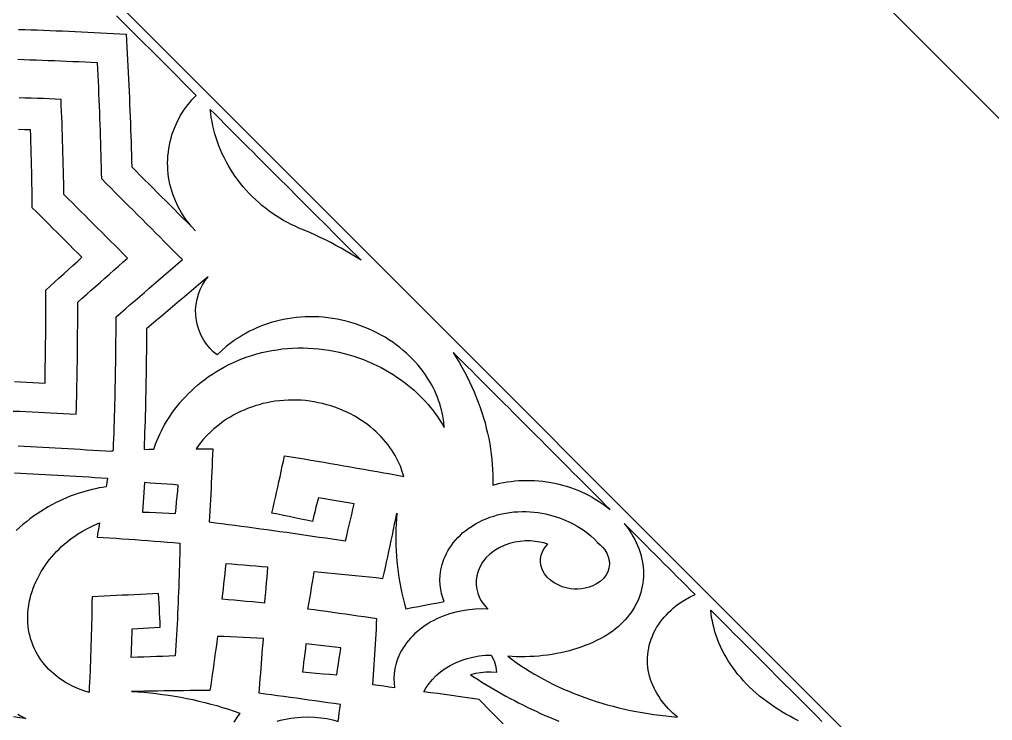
# Model space of a CAD drawing. Extents: x -535 to 1345, y -535 to 535.
# Drawn here: x 299.7 to 452.4, y 208.8 to 318.8 of the extents above; entities that cross this region are included whole.
import ezdxf

# ---------------------------------------------------------------- set-up
doc = ezdxf.new("R2010")
doc.units = 0
doc.layers.add('LAYER_1', color=18, linetype='CONTINUOUS')
doc.layers.add('LAYER_10', color=174, linetype='CONTINUOUS')

msp = doc.modelspace()

# ---------------------------------------------------------------- linework, layer by layer
at = {"layer": 'LAYER_1'}
for points in [[(-535, 0), (-535, -221.6), (-221.6, -535), (0, -535), (221.6, -535), (535, -221.6), (535, 0), (535, 221.6), (221.6, 535), (0, 535), (-221.6, 535), (-535, 221.6)], [(329.64, 304.63), (330.38, 303.89), (331.12, 303.15), (331.86, 302.41), (332.6, 301.68), (333.34, 300.94), (334.08, 300.2), (334.82, 299.46), (335.55, 298.72), (336.29, 297.98), (337.03, 297.24), (337.77, 296.5), (338.51, 295.77), (339.25, 295.03), (339.99, 294.29), (340.73, 293.55), (341.47, 292.81), (342.2, 292.07), (342.94, 291.33), (343.68, 290.59), (344.42, 289.85), (345.16, 289.12), (345.9, 288.38), (346.64, 287.64), (347.38, 286.9), (348.11, 286.16), (348.85, 285.42), (349.59, 284.68), (350.33, 283.94), (351.07, 283.2), (351.81, 282.47), (352.55, 281.73), (353.29, 280.99), (352.51, 281.48), (351.74, 281.97), (350.95, 282.43), (350.16, 282.9), (349.35, 283.33), (348.54, 283.77), (347.72, 284.18), (346.9, 284.59), (346.06, 284.96), (345.23, 285.34), (344.38, 285.69), (343.53, 286.04), (342.93, 286.32), (342.32, 286.61), (341.73, 286.93), (341.13, 287.25), (340.55, 287.6), (339.97, 287.96), (339.4, 288.35), (338.84, 288.74), (338.29, 289.16), (337.75, 289.59), (337.23, 290.04), (336.71, 290.5), (336.21, 290.99), (335.72, 291.47), (335.26, 291.99), (334.79, 292.51), (334.37, 293.05), (333.94, 293.59), (333.54, 294.15), (333.15, 294.72), (332.79, 295.3), (332.43, 295.89), (332.11, 296.49), (331.79, 297.09), (331.51, 297.71), (331.23, 298.32), (331, 298.95), (330.76, 299.57), (330.56, 300.2), (330.36, 300.84), (330.2, 301.47), (330.04, 302.1), (329.92, 302.74), (329.8, 303.37), (329.72, 304)], [(329.28, 278.42), (328.54, 277.79), (327.8, 277.16), (327.06, 276.53), (326.32, 275.91), (325.57, 275.28), (324.83, 274.65), (324.09, 274.02), (323.35, 273.4), (322.6, 272.77), (321.86, 272.14), (321.12, 271.51), (320.38, 270.89), (319.64, 270.26), (319.63, 269.34), (319.63, 268.43), (319.62, 267.52), (319.61, 266.6), (319.6, 265.69), (319.59, 264.78), (319.58, 263.88), (319.57, 262.97), (319.55, 262.07), (319.53, 261.17), (319.51, 260.26), (319.49, 259.36), (319.47, 258.47), (319.45, 257.57), (319.42, 256.68), (319.4, 255.78), (319.37, 254.89), (319.34, 254), (319.31, 253.11), (319.27, 252.23), (319.24, 251.34), (320.02, 251.35), (320.79, 251.36), (320.96, 251.83), (321.12, 252.3), (321.32, 252.77), (321.51, 253.25), (321.74, 253.73), (321.96, 254.22), (322.22, 254.7), (322.48, 255.19), (322.78, 255.69), (323.07, 256.18), (323.4, 256.67), (323.73, 257.17), (324.1, 257.66), (324.47, 258.15), (324.88, 258.63), (325.29, 259.12), (325.74, 259.6), (326.19, 260.07), (326.68, 260.54), (327.17, 261), (327.7, 261.45), (328.23, 261.89), (328.8, 262.32), (329.37, 262.75), (329.98, 263.15), (330.59, 263.55), (331.24, 263.92), (331.89, 264.29), (332.57, 264.63), (333.26, 264.97), (333.97, 265.27), (334.69, 265.57), (335.43, 265.83), (336.18, 266.08), (336.95, 266.3), (337.72, 266.51), (338.51, 266.68), (339.3, 266.85), (340.11, 266.97), (340.91, 267.08), (341.73, 267.15), (342.55, 267.22), (343.37, 267.24), (344.19, 267.25), (345.01, 267.22), (345.83, 267.18), (346.65, 267.1), (347.46, 267.02), (348.26, 266.88), (349.07, 266.75), (349.85, 266.57), (350.64, 266.39), (351.41, 266.17), (352.17, 265.95), (352.91, 265.69), (353.65, 265.43), (354.36, 265.13), (355.07, 264.83), (355.75, 264.5), (356.43, 264.17), (357.07, 263.81), (357.71, 263.45), (358.32, 263.06), (358.92, 262.68), (359.49, 262.28), (360.05, 261.87), (360.58, 261.45), (361.11, 261.03), (361.6, 260.6), (362.08, 260.16), (362.53, 259.72), (362.98, 259.28), (363.39, 258.83), (363.8, 258.38), (364.17, 257.93), (364.54, 257.48), (364.88, 257.03), (365.21, 256.57), (365.51, 256.12), (365.81, 255.67), (366.07, 255.23), (366.34, 254.78), (366.26, 255.68), (366.12, 256.6), (366.02, 257.07), (365.91, 257.55), (365.77, 258.04), (365.64, 258.52), (365.46, 259.02), (365.28, 259.51), (365.07, 260.01), (364.85, 260.51), (364.59, 261.02), (364.33, 261.52), (364.03, 262.03), (363.73, 262.53), (363.38, 263.03), (363.04, 263.53), (362.65, 264.03), (362.25, 264.52), (361.82, 265), (361.38, 265.48), (360.9, 265.95), (360.42, 266.41), (359.9, 266.86), (359.38, 267.3), (358.82, 267.72), (358.25, 268.14), (357.65, 268.52), (357.06, 268.91), (356.42, 269.26), (355.79, 269.62), (355.13, 269.93), (354.47, 270.25), (353.78, 270.52), (353.1, 270.79), (352.4, 271.02), (351.69, 271.25), (350.98, 271.43), (350.26, 271.61), (349.54, 271.75), (348.82, 271.88), (348.09, 271.97), (347.37, 272.06), (346.65, 272.1), (345.93, 272.14), (345.22, 272.13), (344.51, 272.12), (343.82, 272.07), (343.12, 272.02), (342.44, 271.93), (341.77, 271.83), (341.11, 271.7), (340.46, 271.57), (339.83, 271.4), (339.2, 271.23), (338.6, 271.03), (338, 270.83), (337.43, 270.6), (336.86, 270.37), (336.33, 270.11), (335.79, 269.86), (335.28, 269.58), (334.78, 269.31), (334.31, 269.01), (333.83, 268.72), (333.39, 268.41), (332.95, 268.1), (332.55, 267.78), (332.14, 267.46), (331.39, 266.8), (330.7, 266.14), (330.11, 266.64), (329.56, 267.2), (329.06, 267.82), (328.6, 268.49), (328.21, 269.2), (327.88, 269.96), (327.62, 270.75), (327.45, 271.57), (327.35, 272.4), (327.34, 273.24), (327.41, 274.06), (327.56, 274.88), (327.78, 275.67), (328.07, 276.42), (328.43, 277.13), (328.83, 277.8)], [(367.75, 266.52), (368.21, 265.77), (368.67, 265.02), (369.1, 264.25), (369.53, 263.49), (369.93, 262.71), (370.32, 261.93), (370.68, 261.13), (371.04, 260.34), (371.36, 259.54), (371.68, 258.74), (371.97, 257.93), (372.25, 257.13), (372.49, 256.31), (372.74, 255.5), (372.94, 254.68), (373.15, 253.87), (373.31, 253.05), (373.47, 252.23), (373.6, 251.41), (373.72, 250.6), (373.8, 249.78), (373.88, 248.97), (373.93, 248.16), (373.97, 247.35), (373.97, 246.55), (373.97, 245.75), (374.52, 245.89), (375.07, 246.03), (375.65, 246.13), (376.22, 246.24), (376.82, 246.32), (377.41, 246.4), (378.03, 246.44), (378.64, 246.48), (379.26, 246.48), (379.88, 246.48), (380.51, 246.45), (381.14, 246.41), (381.78, 246.34), (382.41, 246.27), (383.04, 246.15), (383.67, 246.04), (384.29, 245.89), (384.91, 245.74), (385.52, 245.55), (386.13, 245.37), (386.72, 245.15), (387.31, 244.92), (387.87, 244.67), (388.44, 244.42), (388.98, 244.14), (389.52, 243.85), (390.03, 243.55), (390.55, 243.24), (391.02, 242.91), (391.5, 242.58), (391.95, 242.23), (392.39, 241.89), (391.66, 242.61), (390.94, 243.34), (390.22, 244.06), (389.49, 244.78), (388.77, 245.51), (388.04, 246.23), (387.32, 246.96), (386.59, 247.68), (385.87, 248.41), (385.14, 249.13), (384.42, 249.86), (383.69, 250.58), (382.97, 251.31), (382.24, 252.03), (381.52, 252.76), (380.79, 253.48), (380.07, 254.21), (379.35, 254.93), (378.62, 255.65), (377.9, 256.38), (377.17, 257.1), (376.45, 257.83), (375.72, 258.55), (375, 259.28), (374.27, 260), (373.55, 260.73), (372.82, 261.45), (372.1, 262.18), (371.37, 262.9), (370.65, 263.63), (369.92, 264.35), (369.2, 265.07), (368.48, 265.8)], [(341.29, 250.33), (342.31, 250.17), (343.34, 250), (344.37, 249.83), (345.4, 249.66), (346.44, 249.48), (347.47, 249.31), (348.51, 249.13), (349.54, 248.96), (350.58, 248.78), (351.62, 248.6), (352.67, 248.41), (353.71, 248.23), (354.75, 248.04), (355.8, 247.86), (356.85, 247.67), (357.9, 247.48), (358.95, 247.29), (360, 247.09), (359.76, 247.89), (359.46, 248.71), (359.08, 249.53), (358.64, 250.37), (358.38, 250.79), (358.12, 251.21), (357.82, 251.63), (357.52, 252.05), (357.17, 252.47), (356.83, 252.88), (356.45, 253.29), (356.07, 253.69), (355.64, 254.08), (355.22, 254.48), (354.75, 254.85), (354.29, 255.23), (353.78, 255.58), (353.28, 255.94), (352.74, 256.27), (352.19, 256.59), (351.62, 256.89), (351.04, 257.19), (350.43, 257.45), (349.83, 257.71), (349.19, 257.94), (348.56, 258.16), (347.91, 258.34), (347.25, 258.52), (346.58, 258.66), (345.91, 258.8), (345.24, 258.89), (344.56, 258.98), (343.87, 259.03), (343.19, 259.07), (342.51, 259.07), (341.83, 259.07), (341.16, 259.02), (340.49, 258.97), (339.83, 258.88), (339.18, 258.79), (338.54, 258.65), (337.9, 258.52), (337.28, 258.34), (336.67, 258.17), (336.08, 257.96), (335.49, 257.75), (334.94, 257.51), (334.38, 257.27), (333.85, 257.01), (333.33, 256.74), (332.84, 256.45), (332.35, 256.16), (331.89, 255.85), (331.43, 255.54), (331.01, 255.21), (330.59, 254.89), (330.21, 254.55), (329.82, 254.21), (329.12, 253.52), (328.48, 252.83), (327.91, 252.12), (327.4, 251.42), (328.27, 251.42), (329.15, 251.42), (330.02, 251.42), (329.99, 250.53), (329.95, 249.64), (329.92, 248.75), (329.88, 247.87), (329.84, 246.98), (329.79, 246.1), (329.75, 245.21), (329.7, 244.33), (329.66, 243.45), (329.61, 242.58), (329.56, 241.7), (329.51, 240.83), (329.45, 239.95), (330.46, 239.83), (331.46, 239.7), (332.47, 239.57), (333.48, 239.44), (334.49, 239.3), (335.5, 239.17), (336.51, 239.04), (337.52, 238.9), (338.54, 238.76), (339.56, 238.62), (340.57, 238.48), (341.59, 238.33), (342.62, 238.19), (343.64, 238.04), (344.66, 237.9), (345.69, 237.75), (346.72, 237.59), (347.75, 237.44), (348.78, 237.29), (349.81, 237.13), (350.84, 236.98), (351.04, 237.8), (351.24, 238.63), (351.43, 239.45), (351.62, 240.28), (351.82, 241.11), (352.01, 241.95), (352.19, 242.78), (351.26, 242.94), (350.33, 243.1), (349.39, 243.26), (348.46, 243.42), (347.53, 243.58), (346.6, 243.74), (346.41, 242.99), (346.22, 242.25), (346.03, 241.51), (345.84, 240.77), (345.65, 240.03), (344.74, 240.22), (343.83, 240.41), (342.92, 240.6), (342.02, 240.79), (341.11, 240.98), (340.21, 241.16), (339.3, 241.35), (339.49, 242.16), (339.68, 242.97), (339.86, 243.78), (340.04, 244.6), (340.23, 245.41), (340.41, 246.23), (340.59, 247.05), (340.76, 247.87), (340.94, 248.69), (341.11, 249.51)], [(319.33, 246.12), (319.28, 245.35), (319.23, 244.58), (319.18, 243.81), (319.13, 243.04), (319.07, 242.28), (319.02, 241.51), (320.05, 241.47), (321.08, 241.42), (322.11, 241.38), (323.14, 241.33), (324.17, 241.28), (324.27, 242.17), (324.36, 243.06), (324.45, 243.96), (324.54, 244.86), (324.62, 245.75), (323.74, 245.82), (322.85, 245.88), (321.97, 245.94), (321.09, 246), (320.21, 246.06)], [(390.39, 236.73), (390.8, 236.39), (391.19, 236), (391.55, 235.56), (391.85, 235.06), (392.08, 234.51), (392.22, 233.93), (392.26, 233.32), (392.18, 232.71), (391.99, 232.12), (391.69, 231.56), (391.29, 231.05), (390.8, 230.6), (390.25, 230.23), (389.67, 229.93), (389.06, 229.71), (388.46, 229.56), (387.86, 229.46), (387.3, 229.43), (386.72, 229.43), (386.12, 229.49), (385.48, 229.61), (384.84, 229.8), (384.19, 230.07), (383.57, 230.41), (383, 230.82), (382.49, 231.3), (382.07, 231.84), (381.75, 232.41), (381.54, 233.01), (381.44, 233.61), (381.45, 234.19), (381.55, 234.75), (381.73, 235.26), (381.98, 235.72), (382.27, 236.13), (382.6, 236.48), (381.98, 236.66), (381.32, 236.8), (380.6, 236.91), (379.85, 236.97), (379.06, 236.97), (378.24, 236.91), (377.4, 236.77), (376.56, 236.56), (375.73, 236.27), (374.93, 235.89), (374.18, 235.44), (373.49, 234.91), (372.88, 234.31), (372.36, 233.66), (371.95, 232.97), (371.64, 232.25), (371.44, 231.53), (371.34, 230.81), (371.34, 230.11), (371.43, 229.43), (371.59, 228.8), (371.82, 228.2), (372.1, 227.65), (372.43, 227.15), (372.79, 226.69), (373.17, 226.29), (372.21, 226.31), (371.22, 226.28), (370.22, 226.19), (369.2, 226.04), (368.17, 225.82), (367.16, 225.54), (366.15, 225.18), (365.67, 224.97), (365.18, 224.76), (364.71, 224.52), (364.24, 224.27), (363.79, 223.99), (363.34, 223.72), (362.93, 223.41), (362.51, 223.1), (362.12, 222.77), (361.74, 222.44), (361.39, 222.08), (361.04, 221.73), (360.73, 221.36), (360.42, 220.98), (360.15, 220.59), (359.88, 220.21), (359.66, 219.81), (359.43, 219.41), (359.07, 218.6), (358.79, 217.79), (358.59, 216.99), (358.48, 216.2), (358.44, 215.42), (358.47, 214.68), (358.56, 213.95), (357.7, 214.07), (356.85, 214.18), (355.99, 214.29), (355.14, 214.4), (355.2, 215.19), (355.25, 215.98), (355.31, 216.77), (355.36, 217.57), (355.41, 218.36), (355.46, 219.16), (355.51, 219.96), (355.56, 220.75), (355.6, 221.55), (355.65, 222.36), (355.69, 223.16), (355.73, 223.97), (355.77, 224.77), (354.78, 224.92), (353.79, 225.06), (352.81, 225.2), (351.82, 225.34), (350.84, 225.48), (349.85, 225.62), (348.87, 225.76), (347.89, 225.89), (346.91, 226.02), (345.94, 226.16), (344.96, 226.29), (345.11, 227.13), (345.25, 227.97), (345.39, 228.81), (345.53, 229.66), (345.67, 230.5), (345.81, 231.35), (345.95, 232.2), (347.02, 232.1), (348.09, 231.99), (349.16, 231.89), (350.24, 231.78), (351.31, 231.67), (352.39, 231.56), (353.47, 231.45), (354.55, 231.33), (355.64, 231.22), (356.72, 231.1), (356.91, 231.94), (357.1, 232.79), (357.29, 233.64), (357.47, 234.49), (357.66, 235.34), (357.84, 236.19), (358.02, 237.05), (358.2, 237.9), (358.38, 238.76), (358.55, 239.62), (358.73, 240.48), (358.9, 241.35), (358.84, 240.5), (358.78, 239.65), (358.76, 238.8), (358.74, 237.96), (358.75, 237.11), (358.76, 236.27), (358.8, 235.42), (358.84, 234.58), (358.92, 233.74), (359, 232.9), (359.11, 232.07), (359.22, 231.24), (359.37, 230.41), (359.52, 229.59), (359.7, 228.77), (359.88, 227.95), (360.09, 227.14), (360.3, 226.34), (361.31, 226.52), (362.31, 226.71), (363.32, 226.89), (364.33, 227.09), (365.33, 227.28), (366.34, 227.48), (366.12, 228.07), (365.93, 228.71), (365.79, 229.38), (365.7, 230.09), (365.66, 230.84), (365.69, 231.62), (365.8, 232.44), (365.99, 233.27), (366.28, 234.13), (366.47, 234.56), (366.67, 234.99), (366.91, 235.42), (367.16, 235.85), (367.46, 236.27), (367.76, 236.69), (368.11, 237.1), (368.47, 237.51), (368.88, 237.89), (369.28, 238.28), (369.75, 238.64), (370.21, 239), (370.72, 239.32), (371.22, 239.65), (371.77, 239.93), (372.33, 240.22), (372.91, 240.46), (373.5, 240.69), (374.11, 240.88), (374.72, 241.07), (375.36, 241.21), (375.99, 241.35), (376.63, 241.43), (377.27, 241.52), (377.91, 241.55), (378.55, 241.58), (379.18, 241.57), (379.81, 241.55), (380.43, 241.49), (381.05, 241.43), (381.64, 241.33), (382.24, 241.22), (382.8, 241.08), (383.37, 240.94), (384.44, 240.6), (385.43, 240.2), (386.36, 239.77), (387.21, 239.29), (387.98, 238.8), (388.69, 238.29), (389.32, 237.77), (389.89, 237.25)], [(312.28, 239.81), (312.14, 239.07), (312.01, 238.33), (311.87, 237.59), (312.86, 237.53), (313.85, 237.46), (314.85, 237.39), (315.84, 237.32), (316.84, 237.25), (317.84, 237.18), (318.84, 237.1), (319.85, 237.03), (320.85, 236.95), (321.85, 236.87), (322.86, 236.79), (323.87, 236.71), (324.88, 236.62), (324.86, 235.76), (324.84, 234.91), (324.82, 234.06), (324.79, 233.2), (324.77, 232.35), (324.74, 231.5), (324.71, 230.65), (324.68, 229.81), (324.65, 228.96), (324.61, 228.12), (324.58, 227.28), (324.54, 226.44), (324.51, 225.6), (324.47, 224.76), (324.42, 223.93), (324.38, 223.09), (324.34, 222.26), (324.29, 221.43), (324.25, 220.6), (324.2, 219.77), (324.15, 218.94), (323.16, 218.91), (322.17, 218.88), (321.18, 218.84), (320.19, 218.81), (319.21, 218.77), (318.23, 218.73), (317.25, 218.69), (317.27, 219.44), (317.3, 220.18), (317.32, 220.93), (317.34, 221.68), (317.36, 222.43), (317.38, 223.19), (318.26, 223.24), (319.14, 223.3), (320.02, 223.35), (320.9, 223.4), (321.78, 223.45), (321.75, 224.2), (321.72, 224.95), (321.68, 225.7), (321.65, 226.45), (321.62, 227.21), (321.58, 227.96), (321.54, 228.71), (320.58, 228.67), (319.63, 228.63), (318.68, 228.59), (317.72, 228.54), (316.77, 228.5), (315.82, 228.45), (314.88, 228.4), (313.93, 228.35), (312.98, 228.3), (312.04, 228.24), (311.1, 228.19), (311.08, 227.34), (311.07, 226.5), (311.05, 225.66), (311.03, 224.81), (311.01, 223.97), (310.99, 223.14), (310.97, 222.3), (310.94, 221.46), (310.92, 220.63), (310.89, 219.8), (310.86, 218.97), (310.83, 218.14), (310.8, 217.31), (310.77, 216.49), (310.73, 215.66), (310.69, 214.84), (310.66, 214.02), (310.62, 213.2), (309.79, 213.46), (308.97, 213.78), (308.15, 214.14), (307.34, 214.56), (306.94, 214.8), (306.54, 215.04), (306.16, 215.3), (305.77, 215.57), (305.4, 215.87), (305.03, 216.17), (304.68, 216.5), (304.32, 216.83), (304, 217.19), (303.67, 217.55), (303.37, 217.94), (303.06, 218.33), (302.79, 218.75), (302.52, 219.17), (302.29, 219.62), (302.06, 220.07), (301.86, 220.54), (301.67, 221.01), (301.51, 221.51), (301.36, 222.01), (301.25, 222.52), (301.14, 223.04), (301.08, 223.57), (301.02, 224.11), (301.01, 224.65), (301, 225.2), (301.04, 225.75), (301.07, 226.3), (301.16, 226.85), (301.24, 227.4), (301.37, 227.95), (301.5, 228.5), (301.68, 229.05), (301.86, 229.59), (302.08, 230.12), (302.3, 230.65), (302.56, 231.16), (302.82, 231.68), (303.11, 232.17), (303.41, 232.66), (303.73, 233.13), (304.06, 233.6), (304.41, 234.05), (304.77, 234.49), (305.14, 234.9), (305.52, 235.32), (305.92, 235.71), (306.31, 236.09), (306.72, 236.45), (307.13, 236.8), (307.56, 237.13), (307.98, 237.45), (308.41, 237.74), (308.83, 238.04), (309.7, 238.57), (310.57, 239.04), (311.43, 239.45)], [(394.55, 239.73), (395.17, 238.93), (395.45, 238.51), (395.73, 238.08), (395.99, 237.64), (396.24, 237.2), (396.46, 236.74), (396.67, 236.28), (396.85, 235.8), (397.03, 235.33), (397.17, 234.84), (397.31, 234.35), (397.4, 233.86), (397.5, 233.36), (397.55, 232.86), (397.6, 232.36), (397.6, 231.86), (397.6, 231.36), (397.55, 230.86), (397.5, 230.36), (397.41, 229.87), (397.31, 229.39), (397.17, 228.91), (397.02, 228.43), (396.84, 227.97), (396.65, 227.5), (396.42, 227.06), (396.19, 226.61), (395.92, 226.19), (395.65, 225.77), (395.34, 225.37), (395.03, 224.97), (394.7, 224.59), (394.36, 224.22), (393.99, 223.87), (393.62, 223.52), (393.23, 223.2), (392.84, 222.88), (392.02, 222.3), (391.47, 221.99), (390.93, 221.68), (390.35, 221.4), (389.77, 221.12), (389.16, 220.86), (388.55, 220.61), (387.92, 220.38), (387.28, 220.15), (386.63, 219.96), (385.97, 219.76), (385.3, 219.6), (384.62, 219.44), (383.94, 219.31), (383.25, 219.18), (382.55, 219.09), (381.86, 218.99), (381.16, 218.93), (380.46, 218.87), (379.76, 218.84), (379.06, 218.81), (378.37, 218.82), (377.67, 218.82), (376.99, 218.86), (376.31, 218.9), (376.96, 218.42), (377.61, 217.94), (378.29, 217.47), (378.98, 217.01), (379.69, 216.57), (380.41, 216.13), (381.16, 215.71), (381.91, 215.29), (382.68, 214.89), (383.46, 214.49), (384.26, 214.12), (385.06, 213.74), (385.89, 213.4), (386.72, 213.05), (387.57, 212.73), (388.42, 212.41), (389.28, 212.12), (390.15, 211.82), (391.04, 211.56), (391.92, 211.29), (392.82, 211.06), (393.72, 210.82), (394.64, 210.62), (395.55, 210.41), (396.47, 210.23), (397.39, 210.06), (398.31, 209.91), (399.23, 209.76), (400.16, 209.65), (401.09, 209.53), (402.01, 209.44), (402.94, 209.35), (402.21, 209.99), (401.51, 210.67), (400.85, 211.41), (400.55, 211.8), (400.25, 212.19), (399.99, 212.61), (399.72, 213.02), (399.48, 213.46), (399.25, 213.9), (399.06, 214.35), (398.86, 214.81), (398.71, 215.27), (398.56, 215.75), (398.46, 216.23), (398.35, 216.71), (398.3, 217.2), (398.24, 217.69), (398.24, 218.18), (398.23, 218.67), (398.28, 219.17), (398.32, 219.66), (398.42, 220.15), (398.51, 220.63), (398.66, 221.11), (398.8, 221.59), (398.99, 222.05), (399.18, 222.51), (399.42, 222.96), (399.66, 223.4), (399.94, 223.82), (400.21, 224.25), (400.53, 224.65), (400.84, 225.04), (401.19, 225.41), (401.54, 225.78), (401.92, 226.13), (402.29, 226.47), (402.69, 226.78), (403.09, 227.09), (403.93, 227.65), (404.8, 228.15), (405.69, 228.59), (404.99, 229.28), (404.29, 229.98), (403.6, 230.68), (402.9, 231.37), (402.21, 232.07), (401.51, 232.77), (400.81, 233.46), (400.12, 234.16), (399.42, 234.85), (398.72, 235.55), (398.03, 236.25), (397.33, 236.94), (396.64, 237.64), (395.94, 238.34), (395.24, 239.03)], [(338.69, 232.85), (337.74, 232.93), (336.79, 233.01), (335.84, 233.09), (334.9, 233.17), (333.95, 233.24), (333.01, 233.32), (332.06, 233.39), (331.98, 232.6), (331.9, 231.81), (331.82, 231.03), (331.73, 230.24), (331.65, 229.45), (331.56, 228.67), (331.47, 227.89), (332.42, 227.81), (333.38, 227.72), (334.33, 227.64), (335.29, 227.55), (336.25, 227.47), (337.21, 227.38), (338.17, 227.29), (338.25, 228.08), (338.33, 228.87), (338.4, 229.66), (338.48, 230.46), (338.55, 231.26), (338.62, 232.05)], [(344.63, 220.82), (344.55, 220.09), (344.46, 219.35), (344.37, 218.62), (344.28, 217.89), (344.19, 217.16), (344.1, 216.43), (345.17, 216.34), (346.25, 216.26), (347.32, 216.16), (348.4, 216.07), (349.48, 215.98), (349.61, 216.83), (349.75, 217.68), (349.88, 218.53), (350.01, 219.38), (350.14, 220.23), (349.22, 220.33), (348.3, 220.43), (347.38, 220.53), (346.47, 220.63), (345.55, 220.73)]]:
    msp.add_lwpolyline(points, close=True, dxfattribs=at)
for points in [[(299.54, 317.21), (300.52, 317.18), (301.51, 317.14), (302.49, 317.11), (303.48, 317.07), (304.47, 317.03), (305.46, 316.99), (306.45, 316.95), (307.44, 316.91), (308.43, 316.86), (309.43, 316.82), (310.43, 316.77), (311.43, 316.72), (312.43, 316.67), (313.43, 316.61), (314.43, 316.56), (315.44, 316.5), (316.45, 316.45), (316.5, 315.44), (316.56, 314.43), (316.61, 313.43), (316.67, 312.43), (316.72, 311.43), (316.77, 310.43), (316.82, 309.43), (316.86, 308.43), (316.91, 307.44), (316.95, 306.45), (316.99, 305.46), (317.03, 304.47), (317.07, 303.48), (317.11, 302.49), (317.14, 301.51), (317.18, 300.52), (317.21, 299.54), (317.24, 298.56), (317.27, 297.58), (317.29, 296.61), (317.32, 295.63), (317.99, 294.96), (318.65, 294.3), (319.32, 293.63), (319.99, 292.96), (320.66, 292.29), (321.33, 291.63), (321.99, 290.96), (322.66, 290.29), (323.33, 289.62), (324, 288.96), (324.66, 288.29), (325.33, 287.62), (326, 286.95), (326.67, 286.28), (327.33, 285.62), (326.66, 286.35), (326.34, 286.74), (326.01, 287.13), (325.71, 287.56), (325.41, 287.98), (325.14, 288.43), (324.87, 288.88), (324.62, 289.35), (324.37, 289.83), (324.16, 290.33), (323.95, 290.82), (323.77, 291.34), (323.59, 291.86), (323.45, 292.4), (323.31, 292.93), (323.2, 293.48), (323.1, 294.03), (323.04, 294.59), (322.98, 295.14), (322.96, 295.7), (322.94, 296.27), (322.97, 296.83), (322.99, 297.39), (323.06, 297.95), (323.12, 298.51), (323.23, 299.05), (323.34, 299.6), (323.48, 300.14), (323.63, 300.67), (323.81, 301.19), (324, 301.7), (324.21, 302.2), (324.43, 302.7), (324.68, 303.17), (324.93, 303.64), (325.21, 304.09), (325.49, 304.53), (325.79, 304.95), (326.09, 305.36), (326.42, 305.75), (326.74, 306.14), (327.43, 306.85), (326.69, 307.58), (325.96, 308.32), (325.22, 309.05), (324.49, 309.79), (323.75, 310.52), (323.02, 311.26), (322.28, 311.99), (321.55, 312.73), (320.81, 313.46), (320.08, 314.2), (319.34, 314.93), (318.61, 315.67), (317.87, 316.4), (317.14, 317.14), (316.4, 317.87), (315.67, 318.61), (314.93, 319.34)], [(298.9, 247.64), (299.86, 247.59), (300.82, 247.55), (301.79, 247.5), (302.76, 247.45), (303.73, 247.4), (304.7, 247.35), (305.67, 247.3), (306.64, 247.25), (307.62, 247.19), (308.6, 247.13), (309.58, 247.08), (310.56, 247.01), (311.54, 246.95), (312.52, 246.89), (313.5, 246.82), (313.39, 246.15), (313.28, 245.48), (312.74, 245.38), (312.2, 245.29), (311.65, 245.17), (311.1, 245.05), (310.54, 244.9), (309.98, 244.75), (309.41, 244.58), (308.84, 244.4), (308.26, 244.19), (307.68, 243.98), (307.1, 243.73), (306.52, 243.49), (305.94, 243.21), (305.35, 242.94), (304.77, 242.62), (304.19, 242.31), (303.61, 241.96), (303.04, 241.61), (302.47, 241.23), (301.9, 240.84), (301.34, 240.42), (300.79, 240), (300.25, 239.54), (299.71, 239.08), (299.19, 238.59)], [(421.9, 208.75), (421.19, 209.14), (420.56, 209.48), (419.92, 209.83), (419.31, 210.2), (418.69, 210.57), (418.1, 210.97), (417.5, 211.36), (416.93, 211.79), (416.36, 212.21), (415.82, 212.66), (415.28, 213.11), (414.76, 213.58), (414.25, 214.05), (413.77, 214.54), (413.29, 215.03), (412.85, 215.54), (412.41, 216.05), (412.01, 216.58), (411.6, 217.11), (411.24, 217.65), (410.87, 218.19), (410.55, 218.74), (410.23, 219.29), (409.95, 219.86), (409.67, 220.42), (409.43, 220.99), (409.2, 221.56), (409, 222.13), (408.81, 222.7), (408.66, 223.27), (408.51, 223.84), (408.4, 224.41), (408.29, 224.98), (408.23, 225.55), (408.16, 226.12), (408.89, 225.39), (409.61, 224.66), (410.34, 223.94), (411.07, 223.21), (411.79, 222.48), (412.52, 221.76), (413.24, 221.03), (413.97, 220.3), (414.7, 219.58), (415.42, 218.85), (416.15, 218.12), (416.88, 217.4), (417.6, 216.67), (418.33, 215.94), (419.06, 215.22), (419.78, 214.49), (420.51, 213.77), (421.24, 213.04), (421.96, 212.31), (422.69, 211.59), (423.42, 210.86), (424.14, 210.13), (424.87, 209.41), (425.59, 208.68)], [(340.12, 208.71), (340.65, 208.86), (341.19, 208.98), (341.73, 209.1), (342.27, 209.18), (342.81, 209.26), (343.88, 209.36), (344.94, 209.39), (345.97, 209.35), (346.97, 209.26), (347.93, 209.11), (348.85, 208.92), (349.72, 208.68), (349.8, 209.34), (349.88, 210), (349.96, 210.66), (350.05, 211.32), (349.05, 211.47), (348.07, 211.61), (347.08, 211.75), (346.09, 211.89), (345.11, 212.03), (344.12, 212.17), (343.14, 212.3), (342.16, 212.44), (341.18, 212.57), (340.2, 212.7), (339.23, 212.83), (338.25, 212.96), (337.28, 213.09), (337.35, 213.86), (337.42, 214.64), (337.48, 215.42), (337.55, 216.2), (337.61, 216.98), (337.67, 217.76), (337.73, 218.55), (337.79, 219.33), (337.85, 220.12), (337.91, 220.91), (337.96, 221.7), (336.93, 221.75), (335.9, 221.79), (334.87, 221.84), (333.84, 221.88), (332.81, 221.92), (331.78, 221.97), (330.76, 222), (330.65, 221.15), (330.54, 220.29), (330.42, 219.44), (330.31, 218.59), (330.19, 217.74), (330.07, 216.89), (329.95, 216.04), (329.83, 215.2), (329.7, 214.35), (329.58, 213.51), (328.54, 213.51), (327.51, 213.5), (326.49, 213.5), (325.46, 213.49), (324.43, 213.48), (323.41, 213.47), (322.39, 213.46), (321.36, 213.44), (320.35, 213.43), (319.33, 213.41), (318.31, 213.39), (317.3, 213.37), (318.27, 213.3), (319.24, 213.24), (320.2, 213.14), (321.17, 213.04), (322.14, 212.91), (323.1, 212.79), (324.06, 212.63), (325.02, 212.47), (325.97, 212.28), (326.92, 212.09), (327.86, 211.87), (328.8, 211.65), (329.72, 211.4), (330.65, 211.15), (331.57, 210.88), (332.48, 210.6), (333.38, 210.3), (334.28, 209.99), (333.8, 209.28), (333.32, 208.57)], [(375.56, 208.28), (374.93, 208.91), (374.31, 209.55), (373.68, 210.18), (373.06, 210.82), (372.43, 211.46), (371.8, 212.09), (370.72, 212.25), (369.63, 212.41), (368.55, 212.57), (367.47, 212.72), (366.39, 212.88), (365.31, 213.03), (364.23, 213.18), (363.16, 213.33), (363.52, 213.99), (363.96, 214.63), (364.48, 215.26), (365.08, 215.87), (365.74, 216.44), (366.48, 216.97), (367.27, 217.44), (368.11, 217.87), (369, 218.23), (369.91, 218.53), (370.85, 218.77), (371.8, 218.94), (372.74, 219.05), (373.68, 219.09), (373.98, 218.57), (374.22, 218.02), (374.39, 217.46), (374.5, 216.89), (374.54, 216.32), (373.71, 216.38), (372.88, 216.38), (372.05, 216.31), (371.24, 216.19), (370.45, 216), (371.05, 215.61), (371.65, 215.23), (372.24, 214.84), (372.86, 214.46), (373.48, 214.09), (374.1, 213.71), (374.74, 213.35), (375.38, 212.99), (376.02, 212.62), (376.68, 212.28), (377.34, 211.93), (378, 211.58), (378.68, 211.25), (379.36, 210.91), (380.04, 210.58), (380.74, 210.26), (381.44, 209.94), (382.14, 209.62), (382.85, 209.32), (383.57, 209.02), (384.29, 208.72)], [(299.45, 209.83), (299.85, 209.57), (300.26, 209.34), (300.68, 209.11), (299.74, 209.24), (298.78, 209.41)]]:
    msp.add_lwpolyline(points, dxfattribs=at)
at = {"layer": 'LAYER_10'}
msp.add_lwpolyline([(-450, 0), (-450, -186.4), (-186.4, -450), (0, -450), (186.4, -450), (450, -186.4), (450, 0), (450, 186.4), (186.4, 450), (0, 450), (-186.4, 450), (-450, 186.4)], close=True, dxfattribs=at)
for points in [[(299.48, 251.87), (300.45, 251.82), (301.42, 251.78), (302.39, 251.73), (303.37, 251.68), (304.34, 251.63), (305.32, 251.58), (306.3, 251.52), (307.28, 251.47), (308.26, 251.41), (309.24, 251.35), (310.23, 251.29), (311.21, 251.23), (312.2, 251.17), (313.19, 251.11), (314.18, 251.04), (314.44, 251.24), (314.48, 252.13), (314.51, 253.03), (314.54, 253.92), (314.57, 254.81), (314.6, 255.71), (314.63, 256.61), (314.65, 257.51), (314.68, 258.41), (314.7, 259.31), (314.72, 260.21), (314.74, 261.12), (314.76, 262.03), (314.78, 262.94), (314.79, 263.85), (314.81, 264.76), (314.82, 265.67), (314.83, 266.59), (314.84, 267.5), (314.84, 268.42), (314.85, 269.34), (314.85, 270.26), (314.86, 271.18), (314.86, 272.11), (315.6, 272.75), (316.34, 273.39), (317.09, 274.04), (317.83, 274.68), (318.57, 275.32), (319.32, 275.96), (320.06, 276.6), (320.8, 277.25), (321.54, 277.89), (322.29, 278.53), (323.03, 279.17), (323.77, 279.81), (324.52, 280.46), (325.26, 281.1), (324.56, 281.8), (323.85, 282.5), (323.15, 283.21), (322.45, 283.91), (321.75, 284.61), (321.04, 285.32), (320.34, 286.02), (319.64, 286.72), (318.94, 287.42), (318.23, 288.13), (317.53, 288.83), (316.83, 289.53), (316.12, 290.23), (315.42, 290.94), (314.72, 291.64), (314.02, 292.34), (313.31, 293.04), (312.61, 293.75), (312.59, 294.69), (312.57, 295.64), (312.54, 296.58), (312.52, 297.53), (312.49, 298.48), (312.46, 299.44), (312.43, 300.39), (312.4, 301.34), (312.36, 302.3), (312.33, 303.26), (312.29, 304.22), (312.25, 305.18), (312.21, 306.14), (312.17, 307.1), (312.13, 308.07), (312.09, 309.04), (312.04, 310), (311.99, 310.97), (311.95, 311.95), (310.97, 311.99), (310, 312.04), (309.04, 312.09), (308.07, 312.13), (307.1, 312.17), (306.14, 312.21), (305.18, 312.25), (304.22, 312.29), (303.26, 312.33), (302.3, 312.36), (301.34, 312.4), (300.39, 312.43), (299.44, 312.46)], [(298.74, 257.35), (299.72, 257.31), (300.7, 257.26), (301.68, 257.22), (302.67, 257.17), (303.65, 257.12), (304.64, 257.07), (305.63, 257.01), (306.62, 256.96), (307.61, 256.9), (308.61, 256.85), (308.63, 257.76), (308.66, 258.67), (308.68, 259.58), (308.7, 260.5), (308.72, 261.41), (308.74, 262.33), (308.76, 263.25), (308.78, 264.17), (308.79, 265.09), (308.8, 266.02), (308.81, 266.94), (308.82, 267.87), (308.83, 268.8), (308.83, 269.73), (308.84, 270.66), (308.84, 271.6), (308.84, 272.53), (308.84, 273.47), (308.84, 274.41), (309.55, 275.04), (310.26, 275.67), (310.97, 276.3), (311.68, 276.93), (312.39, 277.56), (313.1, 278.19), (313.81, 278.82), (314.52, 279.45), (315.23, 280.09), (315.94, 280.72), (316.65, 281.35), (315.98, 282.01), (315.32, 282.68), (314.65, 283.34), (313.99, 284), (313.32, 284.67), (312.66, 285.33), (311.99, 286), (311.33, 286.66), (310.66, 287.33), (310, 287.99), (309.33, 288.66), (308.67, 289.32), (308.01, 289.99), (307.34, 290.65), (306.68, 291.32), (306.66, 292.24), (306.64, 293.16), (306.62, 294.08), (306.6, 295.01), (306.58, 295.94), (306.55, 296.87), (306.53, 297.8), (306.5, 298.73), (306.47, 299.66), (306.44, 300.6), (306.41, 301.53), (306.38, 302.47), (306.34, 303.41), (306.31, 304.35), (306.27, 305.29), (306.23, 306.23), (305.29, 306.27), (304.35, 306.31), (303.41, 306.34), (302.47, 306.38), (301.53, 306.41), (300.6, 306.44), (299.66, 306.47)], [(298.9, 261.97), (299.86, 261.92), (300.82, 261.88), (301.79, 261.83), (302.75, 261.79), (303.72, 261.74), (303.73, 262.64), (303.75, 263.54), (303.76, 264.44), (303.78, 265.34), (303.79, 266.25), (303.8, 267.15), (303.81, 268.06), (303.82, 268.97), (303.82, 269.88), (303.83, 270.8), (303.83, 271.71), (303.83, 272.62), (303.83, 273.54), (303.83, 274.46), (303.82, 275.38), (303.82, 276.3), (304.53, 276.95), (305.24, 277.59), (305.95, 278.24), (306.66, 278.88), (307.37, 279.53), (308.08, 280.17), (308.79, 280.82), (309.5, 281.46), (308.85, 282.11), (308.2, 282.76), (307.55, 283.41), (306.91, 284.06), (306.26, 284.7), (305.61, 285.35), (304.96, 286), (304.31, 286.65), (303.67, 287.29), (303.02, 287.94), (302.37, 288.59), (301.72, 289.24), (301.71, 290.17), (301.7, 291.1), (301.68, 292.03), (301.66, 292.96), (301.64, 293.9), (301.62, 294.84), (301.6, 295.77), (301.58, 296.71), (301.55, 297.65), (301.52, 298.6), (301.5, 299.54), (301.47, 300.49), (301.43, 301.43), (300.49, 301.47), (299.54, 301.5)]]:
    msp.add_lwpolyline(points, dxfattribs=at)

doc.saveas('drawing.dxf')
